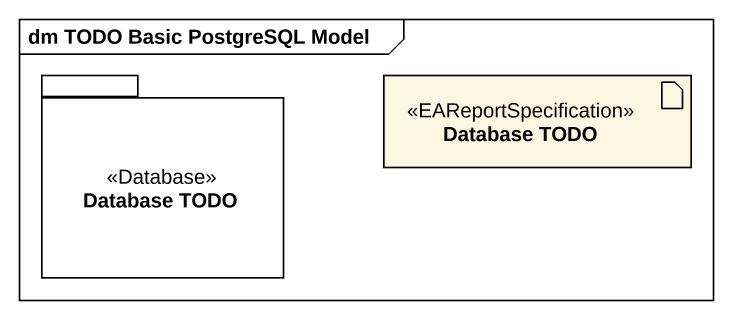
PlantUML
@startuml
mainframe dm TODO Basic PostgreSQL Model
package "Database TODO" as Database_TODO <<Database>> {
}
artifact "Database TODO" as Database_TODO_2 <<EAReportSpecification>>
@enduml
